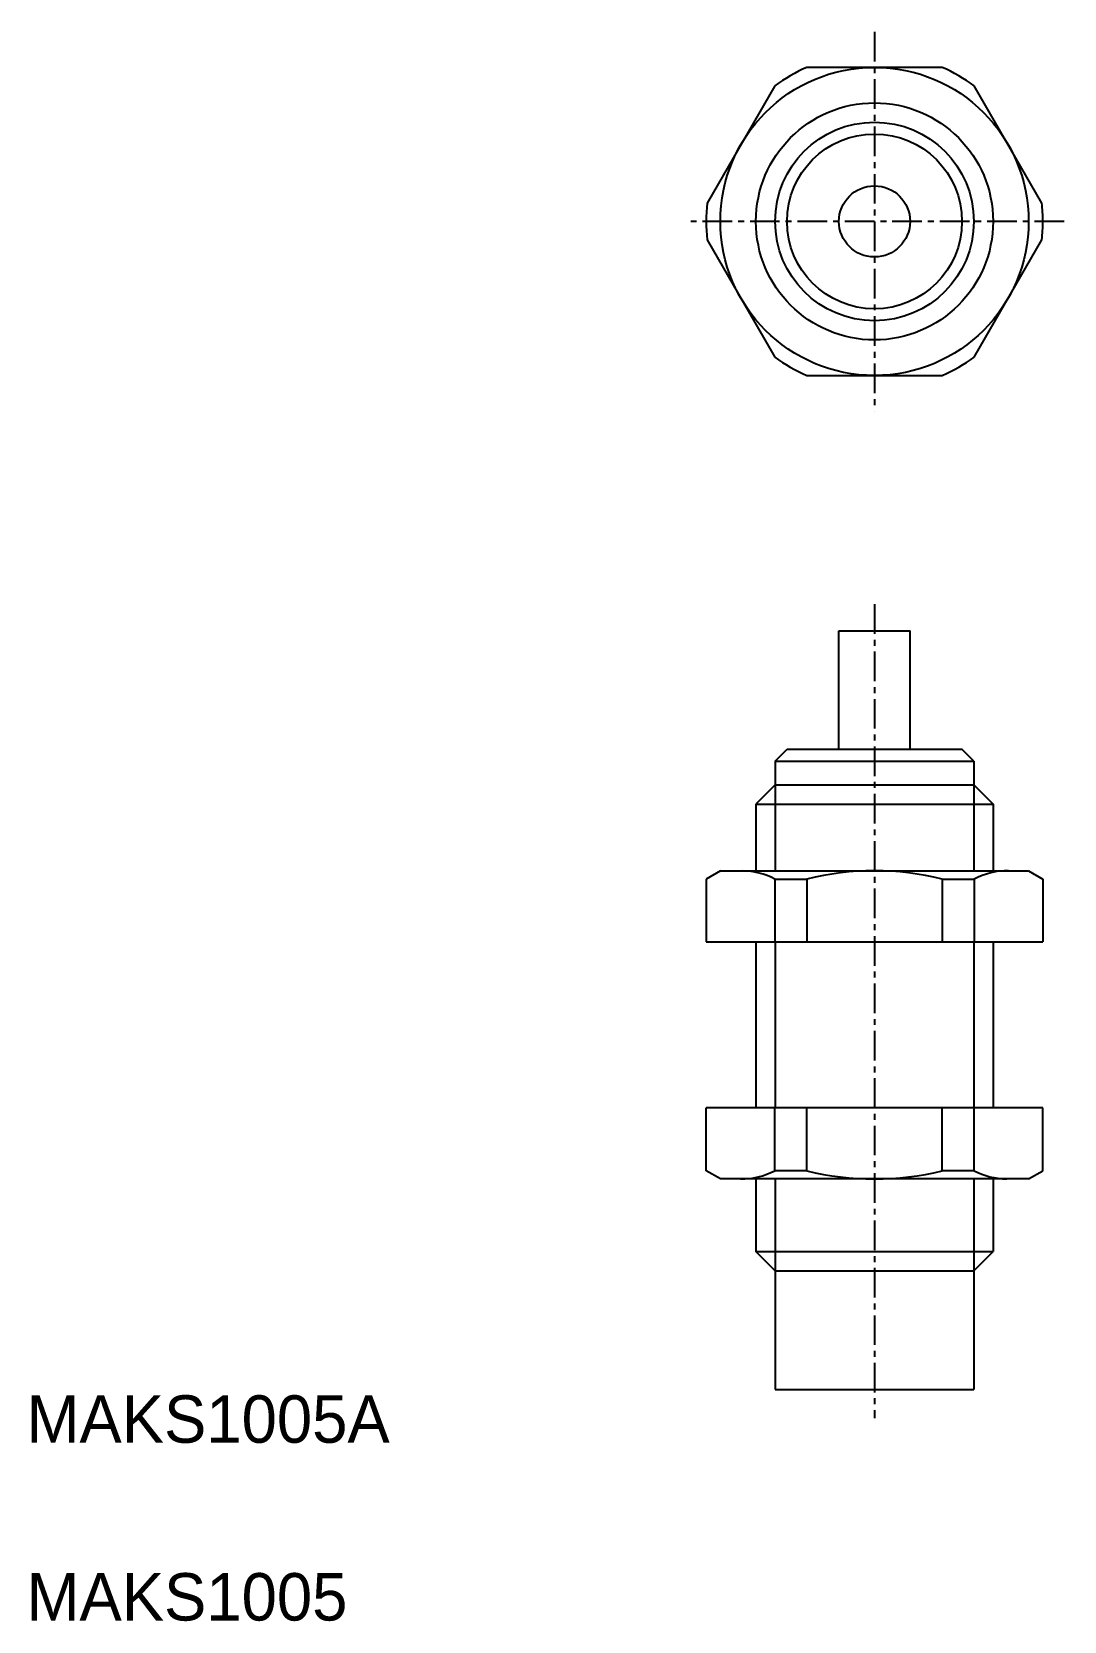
# Model space of a CAD drawing. Extents: x 5.2 to 48.8, y 5 to 72.
import ezdxf

# ---------------------------------------------------------------- set-up
doc = ezdxf.new("R2010")
doc.units = 0
doc.linetypes.add('CENTER', pattern=[2, 1.25, -0.25, 0.25, -0.25])
doc.layers.get('0').update_dxf_attribs({"linetype": 'CONTINUOUS'})
doc.layers.add('CENTER', color=1, linetype='CENTER')

msp = doc.modelspace()

# ---------------------------------------------------------------- linework, layer by layer
at = {"color": 7, "linetype": 'CONTINUOUS'}
for p, q in [((43.612, 70.522), (37.899, 70.522)), ((36.555, 69.746), (33.698, 64.798)), ((47.813, 64.798), (44.956, 69.746)), ((33.698, 63.246), (36.555, 58.298)), ((44.956, 58.298), (47.813, 63.246)), ((37.899, 57.522), (43.612, 57.522)), ((39.256, 46.753), (42.256, 46.753)), ((39.256, 41.753), (39.256, 46.753)), ((42.256, 41.753), (42.256, 46.753)), ((39.256, 44.253), (39.256, 44.253)), ((39.256, 43.003), (39.256, 43.003)), ((36.568, 41.253), (37.068, 41.753)), ((37.068, 41.753), (44.444, 41.753)), ((44.944, 41.253), (44.444, 41.753)), ((36.568, 41.253), (44.944, 41.253)), ((36.568, 41.253), (36.568, 40.253)), ((44.944, 41.253), (44.944, 40.253)), ((36.568, 40.253), (35.756, 39.441)), ((36.568, 40.253), (44.944, 40.253)), ((44.944, 40.253), (45.756, 39.441)), ((35.756, 39.441), (35.756, 36.628)), ((35.756, 39.441), (45.756, 39.441)), ((45.756, 39.441), (45.756, 36.628)), ((34.256, 36.628), (33.656, 36.281)), ((33.656, 36.281), (33.656, 33.628)), ((34.256, 36.628), (47.256, 36.628)), ((36.555, 36.281), (36.555, 33.628)), ((36.555, 36.281), (37.899, 36.281)), ((37.899, 36.281), (37.899, 33.628)), ((43.612, 36.281), (43.612, 33.628)), ((43.612, 36.281), (44.956, 36.281)), ((44.956, 36.281), (44.956, 33.628)), ((47.256, 36.628), (47.856, 36.281)), ((47.856, 36.281), (47.856, 33.628)), ((33.656, 33.628), (47.856, 33.628)), ((35.756, 33.628), (35.756, 26.628)), ((45.756, 33.628), (45.756, 26.628)), ((47.856, 26.628), (33.656, 26.628)), ((33.656, 23.974), (33.656, 26.628)), ((36.555, 23.974), (36.555, 26.628)), ((37.899, 23.974), (37.899, 26.628)), ((43.612, 23.974), (43.612, 26.628)), ((44.956, 23.974), (44.956, 26.628)), ((47.856, 23.974), (47.856, 26.628)), ((34.256, 23.628), (33.656, 23.974)), ((47.256, 23.628), (34.256, 23.628)), ((35.756, 23.628), (35.756, 20.565)), ((37.899, 23.974), (36.555, 23.974)), ((44.956, 23.974), (43.612, 23.974)), ((45.756, 23.628), (45.756, 20.565)), ((47.256, 23.628), (47.856, 23.974)), ((35.756, 20.565), (45.756, 20.565)), ((36.568, 19.753), (35.756, 20.565)), ((44.944, 19.753), (45.756, 20.565)), ((36.568, 19.753), (44.944, 19.753)), ((36.568, 19.753), (36.568, 14.753)), ((44.944, 19.753), (44.944, 14.753)), ((36.568, 14.753), (44.944, 14.753))]:
    msp.add_line(p, q, dxfattribs=at)
at = {"color": 3, "linetype": 'CONTINUOUS'}
for p, q in [((36.568, 40.253), (36.568, 36.628)), ((44.944, 40.253), (44.944, 36.628)), ((36.568, 33.628), (36.568, 26.628)), ((44.944, 33.628), (44.944, 26.628)), ((36.568, 23.628), (36.568, 19.753)), ((44.944, 23.628), (44.944, 19.753))]:
    msp.add_line(p, q, dxfattribs=at)
at = {"color": 7, "linetype": 'CONTINUOUS'}
for radius in [6.5, 5, 3.688]:
    msp.add_circle((40.756, 64.022), radius, dxfattribs=at)
at = {"color": 3, "linetype": 'CONTINUOUS'}
msp.add_circle((40.756, 64.022), 4.188, dxfattribs=at)
msp.add_circle((40.756, 64.022), 1.5)
at = {"color": 7, "linetype": 'CONTINUOUS'}
for centre, radius, start, end in [((40.756, 64.022), 7.1, 113.72417, 126.27583), ((40.756, 64.022), 7.1, 53.72417, 66.27583), ((40.756, 64.022), 7.1, 173.72417, 186.27583), ((40.756, 64.022), 7.1, 0, 6.27583), ((40.756, 64.022), 7.1, 353.72417, 0), ((40.756, 64.022), 7.1, 233.72417, 246.27583), ((40.756, 64.022), 7.1, 293.72417, 306.27583), ((35.105, 33.422), 3.206, 63.11951, 88.66751), ((40.756, 24.677), 11.951, 76.17126, 103.82874), ((46.406, 33.422), 3.206, 90, 116.88049), ((35.105, 26.834), 3.206, 270, 296.88049), ((40.756, 35.579), 11.951, 256.17126, 283.82874), ((46.406, 26.834), 3.206, 243.11951, 268.66751)]:
    msp.add_arc(centre, radius, start, end, dxfattribs=at)
at = {"layer": 'CENTER', "color": 1, "linetype": 'CENTER'}
for p, q in [((40.756, 72.022), (40.756, 56.022)), ((48.756, 64.022), (32.756, 64.022)), ((40.756, 47.875), (40.756, 13.534))]:
    msp.add_line(p, q, dxfattribs=at)

# ---------------------------------------------------------------- texts
at = {"color": 7, "linetype": 'CONTINUOUS'}
for s, p in [('MAKS1005A', (5, 12.5)), ('MAKS1005', (5, 5))]:
    msp.add_text(s, height=2, dxfattribs=at).set_placement(p)

doc.saveas('drawing.dxf')
